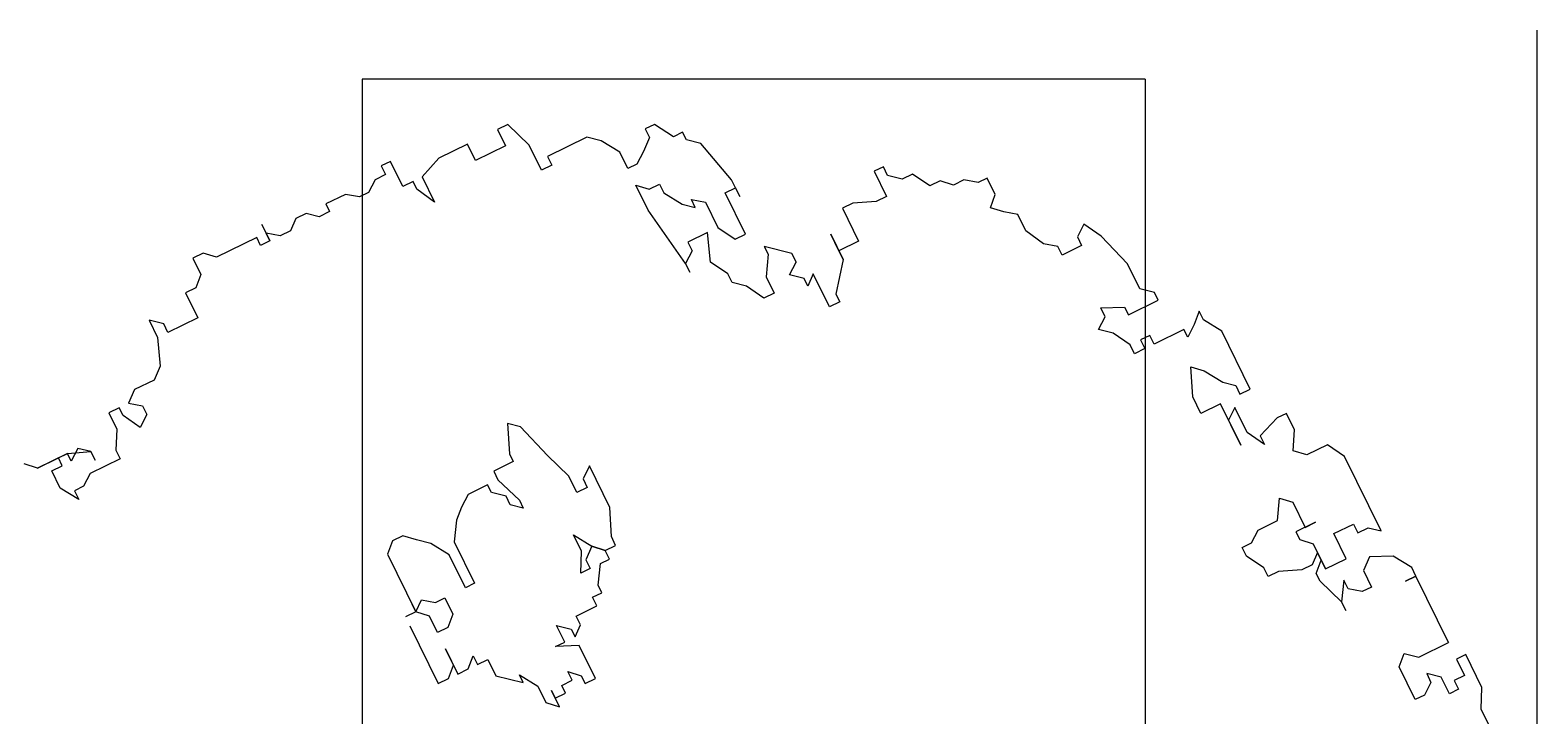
# Model space of a CAD drawing. Extents: x -30 to 1202, y 231 to 898.
# Drawn here: x 113.061 to 116.139, y 391.23 to 392.632 of the extents above; entities that cross this region are included whole.
import ezdxf

# ---------------------------------------------------------------- set-up
doc = ezdxf.new("R2010")
doc.units = 0
doc.header["$LTSCALE"] = 0.04
doc.layers.get('0').update_dxf_attribs({"linetype": 'CONTINUOUS'})
for name, color, linetype in [('CONTORXXNP----00', 255, 'CONTINUOUS'), ('PISO', 1, 'CONTINUOUS'), ('PISOS', 1, 'CONTINUOUS')]:
    doc.layers.add(name, color=color, linetype=linetype)
doc.styles.get("Standard").update_dxf_attribs({"font": 'romans.shx'})

# ---------------------------------------------------------------- blocks, each defined once
blk = doc.blocks.new('ARB3')
at = {"color": 0}
for p, q in [((0.44696, 0.20065), (0.45277, 0.20681)), ((0.44696, 0.18066), (0.44696, 0.20065)), ((0.41919, 0.18681), (0.43017, 0.19373)), ((0.43017, 0.19373), (0.44179, 0.19373)), ((0.44179, 0.19373), (0.44179, 0.18681)), ((0.425, 0.18681), (0.41919, 0.18681)), ((0.425, 0.18066), (0.425, 0.18681)), ((0.44179, 0.18681), (0.44696, 0.18681)), ((0.44696, 0.18681), (0.44696, 0.18066)), ((0.43017, 0.17374), (0.425, 0.18066)), ((0.43017, 0.15375), (0.43017, 0.17374)), ((0.44696, 0.18066), (0.44179, 0.16759)), ((0.44696, 0.17374), (0.44179, 0.18066)), ((0.44179, 0.18066), (0.44696, 0.18066)), ((0.44179, 0.16759), (0.44696, 0.17374)), ((0.44179, 0.16759), (0.43598, 0.16759)), ((0.43598, 0.16759), (0.44179, 0.16759)), ((0.43598, 0.15375), (0.43017, 0.15375)), ((0.44696, 0.1476), (0.43598, 0.15375)), ((0.45794, 0.1476), (0.44696, 0.1476)), ((0.45794, 0.14067), (0.45794, 0.1476)), ((0.44179, 0.13452), (0.45277, 0.14067)), ((0.45277, 0.14067), (0.45794, 0.14067)), ((0.44696, 0.1276), (0.44179, 0.13452)), ((0.45277, 0.1276), (0.44696, 0.1276)), ((0.45794, 0.13452), (0.45277, 0.1276)), ((0.46375, 0.1276), (0.45794, 0.13452)), ((0.46375, 0.11453), (0.46375, 0.1276)), ((0.46957, 0.10761), (0.46375, 0.11453)), ((0.48572, 0.10146), (0.46957, 0.10761)), ((0.49734, 0.10146), (0.48572, 0.10146)), ((0.49153, 0.09454), (0.49734, 0.10146)), ((0.48572, 0.07454), (0.48572, 0.09454)), ((0.48572, 0.09454), (0.49153, 0.09454)), ((0.50251, 0.07454), (0.48572, 0.07454)), ((0.50251, 0.06762), (0.50251, 0.07454)), ((0.50832, 0.06147), (0.50251, 0.06762)), ((0.5193, 0.06147), (0.50832, 0.06147)), ((0.51349, 0.0484), (0.5193, 0.05455)), ((0.5193, 0.05455), (0.5193, 0.06147)), ((0.51349, 0.02149), (0.51349, 0.0484)), ((0.26353, 0.04148), (0.22477, 0.04148)), ((0.22477, 0.04148), (0.22477, 0.03456)), ((0.26934, 0.03456), (0.26934, 0.04148)), ((0.22477, 0.03456), (0.23059, 0.02841)), ((0.24157, 0.02841), (0.22477, 0.02841)), ((0.22477, 0.02841), (0.22477, 0.02149)), ((0.23059, 0.02841), (0.24157, 0.02841)), ((0.25255, 0.02149), (0.25255, 0.02841)), ((0.25255, 0.02841), (0.26353, 0.02841)), ((0.26353, 0.02841), (0.26934, 0.03456)), ((0.30809, 0.03456), (0.26934, 0.03456)), ((0.26934, 0.03456), (0.27451, 0.02841)), ((0.26934, 0.03456), (0.27451, 0.03456)), ((0.27451, 0.03456), (0.26934, 0.03456)), ((0.27451, 0.02841), (0.26934, 0.02149)), ((0.31391, 0.02841), (0.30809, 0.03456)), ((0.31391, 0.02149), (0.31391, 0.02841)), ((0.22477, 0.02149), (0.23059, 0.01533)), ((0.25836, 0.01533), (0.25255, 0.02149)), ((0.26934, 0.02149), (0.26934, 0.01533)), ((0.30809, 0.01533), (0.31391, 0.02149)), ((0.50832, 0.01533), (0.50832, 0.02149)), ((0.50832, 0.02149), (0.51349, 0.02149)), ((0.23059, 0.01533), (0.22477, 0.01533)), ((0.22477, 0.01533), (0.22477, 0.00841)), ((0.26934, 0.01533), (0.25836, 0.01533)), ((0.30228, 0.00841), (0.30809, 0.01533)), ((0.50832, 0.00841), (0.51349, 0.01533)), ((0.5193, 0.01533), (0.50832, 0.01533)), ((0.51349, 0.01533), (0.5193, 0.01533)), ((0.21379, 0.00841), (0.20281, -0.00466)), ((0.22477, 0.00841), (0.21379, 0.00841)), ((0.26934, -0.00466), (0.26934, 0.00149)), ((0.26934, 0.00149), (0.2913, 0.00149)), ((0.2913, 0.00149), (0.30228, 0.00841)), ((0.50832, 0.00149), (0.50832, 0.00841)), ((0.51349, -0.00466), (0.50832, 0.00149)), ((0.20798, -0.00466), (0.197, -0.01158)), ((0.20281, -0.00466), (0.20798, -0.00466)), ((0.29711, -0.00466), (0.26934, -0.00466)), ((0.30809, -0.01158), (0.29711, -0.00466)), ((0.51349, -0.01158), (0.51349, -0.00466)), ((0.18602, -0.01158), (0.18021, -0.01773)), ((0.18021, -0.01773), (0.19119, -0.01773)), ((0.197, -0.01158), (0.18602, -0.01158)), ((0.19119, -0.01773), (0.18602, -0.01773)), ((0.18602, -0.01773), (0.18602, -0.02465)), ((0.31391, -0.01773), (0.30809, -0.01158)), ((0.31907, -0.02465), (0.31391, -0.01773)), ((0.50832, -0.01773), (0.51349, -0.01158)), ((0.50832, -0.02465), (0.50832, -0.01773)), ((0.18602, -0.02465), (0.19119, -0.02465)), ((0.19119, -0.02465), (0.19119, -0.03157)), ((0.31907, -0.03773), (0.31907, -0.02465)), ((0.51349, -0.02465), (0.50832, -0.02465)), ((0.51349, -0.03773), (0.51349, -0.02465)), ((0.19119, -0.03157), (0.197, -0.03157)), ((0.197, -0.03157), (0.19119, -0.03773)), ((0.20798, -0.04465), (0.21379, -0.03157)), ((0.21379, -0.03157), (0.21379, -0.03773)), ((0.19119, -0.03773), (0.18602, -0.03773)), ((0.18602, -0.03773), (0.18602, -0.04465)), ((0.18602, -0.04465), (0.20798, -0.04465)), ((0.21379, -0.03773), (0.22477, -0.03773)), ((0.21896, -0.04465), (0.21379, -0.04465)), ((0.21379, -0.04465), (0.21896, -0.0508)), ((0.22477, -0.03773), (0.21896, -0.04465)), ((0.29711, -0.0508), (0.30228, -0.04465)), ((0.31907, -0.04465), (0.30228, -0.0508)), ((0.30228, -0.04465), (0.30809, -0.04465)), ((0.30809, -0.04465), (0.31391, -0.03773)), ((0.31391, -0.03773), (0.31907, -0.03773)), ((0.32489, -0.04465), (0.31907, -0.04465)), ((0.32489, -0.05772), (0.32489, -0.04465)), ((0.50832, -0.04465), (0.51349, -0.03773)), ((0.50832, -0.0508), (0.50832, -0.04465)), ((0.21896, -0.0508), (0.22477, -0.0508)), ((0.22477, -0.0508), (0.22477, -0.06464)), ((0.30228, -0.0508), (0.29711, -0.0508)), ((0.51349, -0.05772), (0.50832, -0.0508)), ((0.33005, -0.05772), (0.32489, -0.05772)), ((0.34685, -0.06464), (0.33005, -0.05772)), ((0.51349, -0.06464), (0.51349, -0.05772)), ((0.22477, -0.06464), (0.23059, -0.06464)), ((0.23059, -0.06464), (0.23059, -0.07079)), ((0.23059, -0.07079), (0.23575, -0.07079)), ((0.23575, -0.07079), (0.24673, -0.07771)), ((0.24673, -0.07079), (0.24673, -0.06464)), ((0.24673, -0.06464), (0.25836, -0.07079)), ((0.25255, -0.07079), (0.24673, -0.07079)), ((0.25836, -0.07771), (0.25255, -0.07079)), ((0.25836, -0.07079), (0.26934, -0.07079)), ((0.26934, -0.07079), (0.25836, -0.07771)), ((0.31907, -0.07771), (0.34168, -0.07079)), ((0.34168, -0.07079), (0.34685, -0.06464)), ((0.50251, -0.07771), (0.50251, -0.07079)), ((0.50251, -0.07079), (0.5193, -0.07079)), ((0.5193, -0.06464), (0.51349, -0.06464)), ((0.5193, -0.07079), (0.5193, -0.06464)), ((0.24673, -0.07771), (0.24673, -0.08386)), ((0.25255, -0.08386), (0.25836, -0.07771)), ((0.25836, -0.07771), (0.25255, -0.08386)), ((0.30228, -0.08386), (0.31907, -0.07771)), ((0.48572, -0.08386), (0.49734, -0.07771)), ((0.49734, -0.07771), (0.50251, -0.07771)), ((0.24673, -0.08386), (0.25255, -0.08386)), ((0.25255, -0.08386), (0.25255, -0.09078)), ((0.2913, -0.09078), (0.2913, -0.08386)), ((0.2913, -0.08386), (0.30228, -0.08386)), ((0.50251, -0.08386), (0.48572, -0.08386)), ((0.50832, -0.0977), (0.50251, -0.08386)), ((0.25255, -0.09078), (0.25836, -0.09078)), ((0.25836, -0.09078), (0.27451, -0.0977)), ((0.27451, -0.0977), (0.30228, -0.0977)), ((0.29711, -0.09078), (0.2913, -0.09078)), ((0.30228, -0.0977), (0.29711, -0.09078)), ((0.50832, -0.11693), (0.50832, -0.0977)), ((0.49734, -0.13692), (0.49734, -0.11693)), ((0.49734, -0.11693), (0.50832, -0.11693)), ((0.49153, -0.14999), (0.50832, -0.14384)), ((0.50832, -0.13692), (0.49734, -0.13692)), ((0.50832, -0.14384), (0.50832, -0.13692)), ((0.47474, -0.15691), (0.47474, -0.14999)), ((0.47474, -0.14999), (0.49153, -0.14999)), ((0.48055, -0.15691), (0.47474, -0.15691)), ((0.48055, -0.18306), (0.48055, -0.15691)), ((0.46375, -0.1969), (0.47474, -0.18998)), ((0.47474, -0.18998), (0.48055, -0.18306)), ((0.38625, -0.20305), (0.425, -0.1969)), ((0.425, -0.1969), (0.44179, -0.1969)), ((0.44179, -0.1969), (0.43598, -0.20305)), ((0.45277, -0.20305), (0.45277, -0.1969)), ((0.45277, -0.1969), (0.46375, -0.1969)), ((0.38625, -0.20305), (0.38043, -0.20305)), ((0.38043, -0.20305), (0.38625, -0.20305)), ((0.39141, -0.20997), (0.38625, -0.20305)), ((0.43598, -0.20305), (0.43598, -0.20997)), ((0.45794, -0.20997), (0.45277, -0.20305)), ((0.36945, -0.22305), (0.38043, -0.21689)), ((0.38043, -0.21689), (0.39723, -0.22305)), ((0.39723, -0.20997), (0.39141, -0.20997)), ((0.39723, -0.22305), (0.39723, -0.20997)), ((0.41919, -0.21689), (0.41402, -0.22305)), ((0.43017, -0.20997), (0.41919, -0.21689)), ((0.43598, -0.20997), (0.43017, -0.20997)), ((0.46375, -0.21689), (0.45794, -0.20997)), ((0.46957, -0.21689), (0.46375, -0.21689)), ((0.46957, -0.22305), (0.46957, -0.21689)), ((0.35783, -0.22997), (0.36364, -0.22305)), ((0.36364, -0.22305), (0.36945, -0.22305)), ((0.41402, -0.22305), (0.41919, -0.22305)), ((0.41919, -0.22305), (0.41402, -0.22997)), ((0.45794, -0.22997), (0.46957, -0.22305)), ((0.34685, -0.23612), (0.35783, -0.22997)), ((0.39723, -0.22997), (0.38625, -0.23612)), ((0.41402, -0.22997), (0.39723, -0.22997)), ((0.45794, -0.23612), (0.45794, -0.22997)), ((0.34685, -0.24304), (0.34685, -0.23612)), ((0.35783, -0.24304), (0.34685, -0.24304)), ((0.36945, -0.24996), (0.35783, -0.24304)), ((0.38625, -0.23612), (0.38625, -0.24304)), ((0.38625, -0.24304), (0.41402, -0.24304)), ((0.41402, -0.24304), (0.41402, -0.24996)), ((0.41919, -0.24996), (0.44696, -0.24304)), ((0.44696, -0.24304), (0.45277, -0.23612)), ((0.45277, -0.23612), (0.45794, -0.23612)), ((0.36364, -0.26303), (0.37462, -0.24996)), ((0.37462, -0.24996), (0.36945, -0.24996)), ((0.41402, -0.24996), (0.40821, -0.24996)), ((0.40821, -0.24996), (0.41919, -0.24996)), ((0.34685, -0.26303), (0.35266, -0.25611)), ((0.35266, -0.25611), (0.35783, -0.26303)), ((0.32489, -0.2761), (0.32489, -0.26918)), ((0.32489, -0.26918), (0.34685, -0.26918)), ((0.34685, -0.26918), (0.34168, -0.26303)), ((0.34168, -0.26303), (0.34685, -0.26303)), ((0.35783, -0.26303), (0.36364, -0.26303)), ((0.36364, -0.26303), (0.35783, -0.26303)), ((0.35783, -0.26303), (0.36364, -0.26303)), ((0.33005, -0.2761), (0.32489, -0.2761)), ((0.34685, -0.28918), (0.33005, -0.2761)), ((0.36364, -0.28918), (0.34685, -0.28918)), ((0.35266, -0.30225), (0.35266, -0.28918)), ((0.35266, -0.28918), (0.36364, -0.28918)), ((0.37462, -0.30225), (0.35266, -0.30225)), ((0.37462, -0.30917), (0.37462, -0.30225)), ((0.36945, -0.32224), (0.37462, -0.30917)), ((0.36945, -0.32916), (0.36945, -0.32224)), ((0.38625, -0.32916), (0.36945, -0.32916)), ((0.38625, -0.33531), (0.38625, -0.32916)), ((0.37462, -0.34223), (0.38043, -0.33531)), ((0.37462, -0.34916), (0.37462, -0.34223)), ((0.38043, -0.33531), (0.38625, -0.33531)), ((0.36364, -0.35531), (0.37462, -0.34916)), ((0.36364, -0.36223), (0.36364, -0.35531)), ((0.35783, -0.36838), (0.36364, -0.36223)), ((0.35783, -0.3753), (0.35783, -0.36838)), ((0.35266, -0.38222), (0.35783, -0.3753)), ((0.32489, -0.39529), (0.33005, -0.38837)), ((0.33005, -0.38837), (0.33587, -0.38222)), ((0.33587, -0.38222), (0.34168, -0.38837)), ((0.34168, -0.38837), (0.35266, -0.38837)), ((0.35266, -0.38837), (0.35266, -0.38222)), ((0.30228, -0.40144), (0.31391, -0.39529)), ((0.31391, -0.39529), (0.32489, -0.39529)), ((0.29711, -0.40837), (0.30228, -0.40144)), ((0.22477, -0.42144), (0.23575, -0.41529)), ((0.23575, -0.41529), (0.24157, -0.40837)), ((0.24157, -0.40837), (0.24673, -0.41529)), ((0.24673, -0.41529), (0.25255, -0.41529)), ((0.25255, -0.41529), (0.24673, -0.42836)), ((0.2913, -0.42144), (0.2913, -0.40837)), ((0.2913, -0.40837), (0.29711, -0.40837)), ((0.21896, -0.42836), (0.21896, -0.42144)), ((0.21896, -0.42144), (0.22477, -0.42144)), ((0.29711, -0.42144), (0.2913, -0.42144)), ((0.30228, -0.42836), (0.29711, -0.42144)), ((0.06911, -0.43451), (0.08009, -0.42836)), ((0.08009, -0.42836), (0.0859, -0.42836)), ((0.0859, -0.42836), (0.0859, -0.43451)), ((0.22477, -0.42836), (0.21896, -0.42836)), ((0.22477, -0.43451), (0.22477, -0.42836)), ((0.24673, -0.42836), (0.24157, -0.42836)), ((0.24157, -0.42836), (0.24157, -0.44835)), ((0.2913, -0.43451), (0.30228, -0.42836)), ((0.05813, -0.4545), (0.0633, -0.44143)), ((0.0633, -0.44143), (0.0633, -0.43451)), ((0.0633, -0.43451), (0.06911, -0.43451)), ((0.0859, -0.43451), (0.09107, -0.44143)), ((0.09107, -0.44143), (0.09107, -0.4545)), ((0.16923, -0.4545), (0.16923, -0.44143)), ((0.16923, -0.44143), (0.18021, -0.44143)), ((0.18021, -0.44143), (0.197, -0.44835)), ((0.21896, -0.4545), (0.21896, -0.43451)), ((0.21896, -0.43451), (0.22477, -0.43451)), ((0.24673, -0.44835), (0.25255, -0.44143)), ((0.25255, -0.44143), (0.26934, -0.44143)), ((0.26934, -0.44143), (0.2913, -0.43451)), ((0.197, -0.44835), (0.19119, -0.4545)), ((0.24157, -0.44835), (0.24673, -0.44835)), ((0.03036, -0.46758), (0.04715, -0.46142)), ((0.04715, -0.46142), (0.05232, -0.46142)), ((0.05232, -0.46142), (0.05813, -0.46758)), ((0.05813, -0.46142), (0.05813, -0.4545)), ((0.0633, -0.46758), (0.05813, -0.46142)), ((0.07492, -0.46142), (0.06911, -0.46758)), ((0.08009, -0.46142), (0.07492, -0.46142)), ((0.08009, -0.4745), (0.08009, -0.46142)), ((0.09107, -0.4545), (0.1027, -0.46142)), ((0.1027, -0.46142), (0.09688, -0.46758)), ((0.13564, -0.46758), (0.14662, -0.46142)), ((0.15825, -0.4545), (0.14145, -0.4545)), ((0.14145, -0.4545), (0.16923, -0.4545)), ((0.14662, -0.46142), (0.16341, -0.46142)), ((0.16341, -0.46142), (0.15825, -0.4545)), ((0.18021, -0.46142), (0.17504, -0.46758)), ((0.19119, -0.4545), (0.18021, -0.46142)), ((0.21896, -0.46142), (0.21379, -0.4545)), ((0.21379, -0.4545), (0.21896, -0.4545)), ((0.22477, -0.46758), (0.21896, -0.46142)), ((0.03036, -0.46758), (0.02454, -0.46758)), ((0.02454, -0.46758), (0.03036, -0.46758)), ((0.04134, -0.4745), (0.03036, -0.46758)), ((0.06911, -0.46758), (0.05232, -0.46758)), ((0.05232, -0.46758), (0.05232, -0.48142)), ((0.05813, -0.46758), (0.0633, -0.46758)), ((0.09688, -0.46758), (0.08009, -0.46758)), ((0.08009, -0.46758), (0.08009, -0.4745)), ((0.14145, -0.46758), (0.13564, -0.46758)), ((0.14662, -0.48142), (0.14145, -0.46758)), ((0.17504, -0.46758), (0.16923, -0.46758)), ((0.16923, -0.46758), (0.16923, -0.4745)), ((0.20798, -0.4745), (0.21896, -0.46758)), ((0.21896, -0.46758), (0.22477, -0.46758)), ((0.03036, -0.48142), (0.03552, -0.4745)), ((0.03552, -0.4745), (0.04134, -0.4745)), ((0.16923, -0.4745), (0.20798, -0.4745)), ((-0.04198, -0.48757), (-0.04198, -0.48142)), ((-0.04198, -0.48142), (-0.02002, -0.48142)), ((-0.03682, -0.49449), (-0.04198, -0.48757)), ((-0.02002, -0.48142), (-0.01421, -0.48757)), ((-0.01421, -0.48757), (-0.02002, -0.49449)), ((0.03036, -0.48757), (0.03036, -0.48142)), ((0.04134, -0.48757), (0.03036, -0.48757)), ((0.04715, -0.49449), (0.04134, -0.48757)), ((0.05232, -0.48142), (0.06911, -0.48142)), ((0.06911, -0.48142), (0.06911, -0.49449)), ((0.11885, -0.48757), (0.12466, -0.48142)), ((0.11885, -0.50141), (0.11885, -0.48757)), ((0.12466, -0.48142), (0.13564, -0.48757)), ((0.13564, -0.48757), (0.14662, -0.48757)), ((0.14662, -0.48757), (0.14662, -0.48142)), ((-0.03682, -0.50141), (-0.031, -0.49449)), ((-0.031, -0.49449), (-0.03682, -0.49449)), ((-0.02002, -0.49449), (-0.02002, -0.51448)), ((0.04134, -0.50756), (0.04715, -0.49449)), ((0.06911, -0.49449), (0.0633, -0.49449)), ((0.0633, -0.49449), (0.0633, -0.50141)), ((-0.0478, -0.50756), (-0.0478, -0.50141)), ((-0.0478, -0.50141), (-0.03682, -0.50141)), ((0.0633, -0.50141), (0.05813, -0.50756)), ((0.10786, -0.50756), (0.11885, -0.50141)), ((-0.07557, -0.51448), (-0.06459, -0.51448)), ((-0.06459, -0.51448), (-0.05296, -0.52063)), ((-0.04198, -0.50756), (-0.0478, -0.50756)), ((-0.04198, -0.51448), (-0.04198, -0.50756)), ((-0.031, -0.51448), (-0.04198, -0.51448)), ((-0.031, -0.52063), (-0.031, -0.51448)), ((-0.02002, -0.51448), (-0.01421, -0.51448)), ((-0.01421, -0.51448), (-0.02002, -0.51448)), ((-0.02002, -0.51448), (0.02454, -0.51448)), ((0.02454, -0.51448), (0.02454, -0.50756)), ((0.02454, -0.50756), (0.02454, -0.51448)), ((0.02454, -0.51448), (0.03036, -0.51448)), ((0.03036, -0.51448), (0.04134, -0.50756)), ((0.05813, -0.50756), (0.10786, -0.50756)), ((-0.05296, -0.52063), (-0.031, -0.52063))]:
    blk.add_line(p, q, dxfattribs=at)
at = {"layer": 'CONTORXXNP----00'}
for p, q in [((0.44696, 0.20065), (0.45277, 0.20681)), ((0.44696, 0.20065), (0.44696, 0.18681)), ((0.41919, 0.18681), (0.43017, 0.19373)), ((0.43017, 0.19373), (0.44179, 0.19373)), ((0.44179, 0.19373), (0.44179, 0.18681)), ((0.425, 0.18681), (0.41919, 0.18681)), ((0.425, 0.18066), (0.425, 0.18681)), ((0.44179, 0.18681), (0.44696, 0.18681)), ((0.43017, 0.17374), (0.425, 0.18066)), ((0.43017, 0.15375), (0.43017, 0.17374)), ((0.43598, 0.15375), (0.43017, 0.15375)), ((0.44696, 0.1476), (0.43598, 0.15375)), ((0.45794, 0.1476), (0.44696, 0.1476)), ((0.45794, 0.14067), (0.45794, 0.1476)), ((0.44179, 0.13452), (0.45277, 0.14067)), ((0.45277, 0.14067), (0.45794, 0.14067)), ((0.44696, 0.1276), (0.44179, 0.13452)), ((0.45277, 0.1276), (0.44696, 0.1276)), ((0.45794, 0.13452), (0.45277, 0.1276)), ((0.46375, 0.1276), (0.45794, 0.13452)), ((0.46375, 0.11453), (0.46375, 0.1276)), ((0.46957, 0.10761), (0.46375, 0.11453)), ((0.48572, 0.10146), (0.46957, 0.10761)), ((0.49734, 0.10146), (0.48572, 0.10146)), ((0.49153, 0.09454), (0.49734, 0.10146)), ((0.48572, 0.09454), (0.49153, 0.09454)), ((0.48572, 0.07454), (0.48572, 0.09454)), ((0.50251, 0.07454), (0.48572, 0.07454)), ((0.50251, 0.06762), (0.50251, 0.07454)), ((0.50832, 0.06147), (0.50251, 0.06762)), ((0.5193, 0.06147), (0.50832, 0.06147)), ((0.51349, 0.0484), (0.5193, 0.05455)), ((0.5193, 0.05455), (0.5193, 0.06147)), ((0.51349, 0.02149), (0.51349, 0.0484)), ((0.50832, 0.02149), (0.51349, 0.02149)), ((0.50832, 0.01533), (0.50832, 0.02149)), ((0.50832, 0.01533), (0.51349, 0.01533)), ((0.50832, 0.00841), (0.51349, 0.01533)), ((0.50832, 0.00149), (0.50832, 0.00841)), ((0.51349, -0.00466), (0.50832, 0.00149)), ((0.51349, -0.01158), (0.51349, -0.00466)), ((0.50832, -0.01773), (0.51349, -0.01158)), ((0.50832, -0.02465), (0.50832, -0.01773)), ((0.51349, -0.02465), (0.50832, -0.02465)), ((0.51349, -0.03773), (0.51349, -0.02465)), ((0.50832, -0.04465), (0.51349, -0.03773)), ((0.50832, -0.0508), (0.50832, -0.04465)), ((0.51349, -0.05772), (0.50832, -0.0508)), ((0.51349, -0.06464), (0.51349, -0.05772)), ((0.50251, -0.07079), (0.5193, -0.07079)), ((0.50251, -0.07771), (0.50251, -0.07079)), ((0.5193, -0.06464), (0.51349, -0.06464)), ((0.5193, -0.07079), (0.5193, -0.06464)), ((0.48572, -0.08386), (0.49734, -0.07771)), ((0.49734, -0.07771), (0.50251, -0.07771)), ((0.50251, -0.08386), (0.48572, -0.08386)), ((0.50832, -0.0977), (0.50251, -0.08386)), ((0.50832, -0.11693), (0.50832, -0.0977)), ((0.49734, -0.11693), (0.50832, -0.11693)), ((0.49734, -0.13692), (0.49734, -0.11693)), ((0.49153, -0.14999), (0.50832, -0.14384)), ((0.50832, -0.13692), (0.49734, -0.13692)), ((0.50832, -0.14384), (0.50832, -0.13692)), ((0.47474, -0.14999), (0.49153, -0.14999)), ((0.47474, -0.15691), (0.47474, -0.14999)), ((0.48055, -0.15691), (0.47474, -0.15691)), ((0.48055, -0.18306), (0.48055, -0.15691)), ((0.46375, -0.1969), (0.47474, -0.18998)), ((0.47474, -0.18998), (0.48055, -0.18306)), ((0.38625, -0.20305), (0.425, -0.1969)), ((0.425, -0.1969), (0.44179, -0.1969)), ((0.44179, -0.1969), (0.43598, -0.20305)), ((0.45277, -0.1969), (0.46375, -0.1969)), ((0.45277, -0.20305), (0.45277, -0.1969)), ((0.39141, -0.20997), (0.38625, -0.20305)), ((0.43598, -0.20305), (0.43598, -0.20997)), ((0.45794, -0.20997), (0.45277, -0.20305)), ((0.36945, -0.22305), (0.38043, -0.21689)), ((0.38043, -0.21689), (0.39723, -0.22305)), ((0.39723, -0.20997), (0.39141, -0.20997)), ((0.39723, -0.22305), (0.39723, -0.20997)), ((0.41919, -0.21689), (0.41402, -0.22305)), ((0.43017, -0.20997), (0.41919, -0.21689)), ((0.43598, -0.20997), (0.43017, -0.20997)), ((0.46375, -0.21689), (0.45794, -0.20997)), ((0.46957, -0.21689), (0.46375, -0.21689)), ((0.46957, -0.22305), (0.46957, -0.21689)), ((0.35783, -0.22997), (0.36364, -0.22305)), ((0.36364, -0.22305), (0.36945, -0.22305)), ((0.41919, -0.22305), (0.41402, -0.22997)), ((0.41402, -0.22305), (0.41919, -0.22305)), ((0.45794, -0.22997), (0.46957, -0.22305)), ((0.34685, -0.23612), (0.35783, -0.22997)), ((0.39723, -0.22997), (0.38625, -0.23612)), ((0.41402, -0.22997), (0.39723, -0.22997)), ((0.45794, -0.23612), (0.45794, -0.22997)), ((0.34685, -0.24304), (0.34685, -0.23612)), ((0.35783, -0.24304), (0.34685, -0.24304)), ((0.36945, -0.24996), (0.35783, -0.24304)), ((0.38625, -0.23612), (0.38625, -0.24304)), ((0.38625, -0.24304), (0.41402, -0.24304)), ((0.41402, -0.24304), (0.41402, -0.24996)), ((0.41919, -0.24996), (0.44696, -0.24304)), ((0.44696, -0.24304), (0.45277, -0.23612)), ((0.45277, -0.23612), (0.45794, -0.23612)), ((0.36364, -0.26303), (0.37462, -0.24996)), ((0.37462, -0.24996), (0.36945, -0.24996)), ((0.41402, -0.24996), (0.41919, -0.24996)), ((0.34685, -0.26303), (0.35266, -0.25611)), ((0.35266, -0.25611), (0.35783, -0.26303)), ((0.32489, -0.26918), (0.34685, -0.26918)), ((0.32489, -0.2761), (0.32489, -0.26918)), ((0.34168, -0.26303), (0.34685, -0.26303)), ((0.34685, -0.26918), (0.34168, -0.26303)), ((0.35783, -0.26303), (0.36364, -0.26303)), ((0.36364, -0.26303), (0.35783, -0.26303)), ((0.35783, -0.26303), (0.36364, -0.26303)), ((0.33005, -0.2761), (0.32489, -0.2761)), ((0.34685, -0.28918), (0.33005, -0.2761)), ((0.34685, -0.28918), (0.35266, -0.28918)), ((0.35266, -0.30225), (0.35266, -0.28918)), ((0.37462, -0.30225), (0.35266, -0.30225)), ((0.37462, -0.30917), (0.37462, -0.30225)), ((0.36945, -0.32224), (0.37462, -0.30917)), ((0.36945, -0.32916), (0.36945, -0.32224)), ((0.38625, -0.32916), (0.36945, -0.32916)), ((0.38625, -0.33531), (0.38625, -0.32916)), ((0.37462, -0.34223), (0.38043, -0.33531)), ((0.37462, -0.34916), (0.37462, -0.34223)), ((0.38043, -0.33531), (0.38625, -0.33531)), ((0.36364, -0.35531), (0.37462, -0.34916)), ((0.36364, -0.36223), (0.36364, -0.35531)), ((0.35783, -0.36838), (0.36364, -0.36223)), ((0.35783, -0.3753), (0.35783, -0.36838)), ((0.35266, -0.38222), (0.35783, -0.3753)), ((0.32489, -0.39529), (0.33005, -0.38837)), ((0.33005, -0.38837), (0.33587, -0.38222)), ((0.33587, -0.38222), (0.34168, -0.38837)), ((0.34168, -0.38837), (0.35266, -0.38837)), ((0.35266, -0.38837), (0.35266, -0.38222)), ((0.30228, -0.40144), (0.31391, -0.39529)), ((0.31391, -0.39529), (0.32489, -0.39529)), ((0.29711, -0.40837), (0.30228, -0.40144)), ((0.22477, -0.42144), (0.23575, -0.41529)), ((0.23575, -0.41529), (0.24157, -0.40837)), ((0.24157, -0.40837), (0.24673, -0.41529)), ((0.25255, -0.41529), (0.24673, -0.42836)), ((0.24673, -0.41529), (0.25255, -0.41529)), ((0.2913, -0.40837), (0.29711, -0.40837)), ((0.2913, -0.42144), (0.2913, -0.40837)), ((0.21896, -0.42144), (0.22477, -0.42144)), ((0.21896, -0.42836), (0.21896, -0.42144)), ((0.29711, -0.42144), (0.2913, -0.42144)), ((0.30228, -0.42836), (0.29711, -0.42144)), ((0.22477, -0.42836), (0.21896, -0.42836)), ((0.22477, -0.43451), (0.22477, -0.42836)), ((0.24157, -0.42836), (0.24157, -0.44835)), ((0.24673, -0.42836), (0.24157, -0.42836)), ((0.2913, -0.43451), (0.30228, -0.42836)), ((0.16923, -0.44143), (0.18021, -0.44143)), ((0.16923, -0.4545), (0.16923, -0.44143)), ((0.18021, -0.44143), (0.197, -0.44835)), ((0.21896, -0.43451), (0.22477, -0.43451)), ((0.21896, -0.4545), (0.21896, -0.43451)), ((0.24673, -0.44835), (0.25255, -0.44143)), ((0.25255, -0.44143), (0.26934, -0.44143)), ((0.26934, -0.44143), (0.2913, -0.43451)), ((0.197, -0.44835), (0.19119, -0.4545)), ((0.24157, -0.44835), (0.24673, -0.44835)), ((0.03036, -0.46758), (0.04715, -0.46142)), ((0.04715, -0.46142), (0.05232, -0.46142)), ((0.05232, -0.46142), (0.05813, -0.46758)), ((0.13564, -0.46758), (0.14662, -0.46142)), ((0.14662, -0.46142), (0.16341, -0.46142)), ((0.15825, -0.4545), (0.16923, -0.4545)), ((0.16341, -0.46142), (0.15825, -0.4545)), ((0.18021, -0.46142), (0.17504, -0.46758)), ((0.19119, -0.4545), (0.18021, -0.46142)), ((0.21379, -0.4545), (0.21896, -0.4545)), ((0.21896, -0.46142), (0.21379, -0.4545)), ((0.22477, -0.46758), (0.21896, -0.46142)), ((0.04134, -0.4745), (0.03036, -0.46758)), ((0.05232, -0.46758), (0.05813, -0.46758)), ((0.05232, -0.46758), (0.05232, -0.48142)), ((0.14145, -0.46758), (0.13564, -0.46758)), ((0.14662, -0.48142), (0.14145, -0.46758)), ((0.16923, -0.46758), (0.16923, -0.4745)), ((0.17504, -0.46758), (0.16923, -0.46758)), ((0.20798, -0.4745), (0.21896, -0.46758)), ((0.21896, -0.46758), (0.22477, -0.46758)), ((0.03036, -0.48142), (0.03552, -0.4745)), ((0.03552, -0.4745), (0.04134, -0.4745)), ((0.16923, -0.4745), (0.20798, -0.4745)), ((-0.04198, -0.48142), (-0.02002, -0.48142)), ((-0.04198, -0.48757), (-0.04198, -0.48142)), ((-0.03682, -0.49449), (-0.04198, -0.48757)), ((-0.02002, -0.48142), (-0.01421, -0.48757)), ((-0.01421, -0.48757), (-0.02002, -0.49449)), ((0.03036, -0.48757), (0.03036, -0.48142)), ((0.04134, -0.48757), (0.03036, -0.48757)), ((0.04715, -0.49449), (0.04134, -0.48757)), ((0.05232, -0.48142), (0.06911, -0.48142)), ((0.06911, -0.48142), (0.06911, -0.49449)), ((0.11885, -0.48757), (0.12466, -0.48142)), ((0.11885, -0.50141), (0.11885, -0.48757)), ((0.12466, -0.48142), (0.13564, -0.48757)), ((0.13564, -0.48757), (0.14662, -0.48757)), ((0.14662, -0.48757), (0.14662, -0.48142)), ((-0.031, -0.49449), (-0.03682, -0.49449)), ((-0.03682, -0.50141), (-0.031, -0.49449)), ((-0.02002, -0.49449), (-0.02002, -0.51448)), ((0.04134, -0.50756), (0.04715, -0.49449)), ((0.0633, -0.49449), (0.0633, -0.50141)), ((0.06911, -0.49449), (0.0633, -0.49449)), ((-0.0478, -0.50141), (-0.03682, -0.50141)), ((-0.0478, -0.50756), (-0.0478, -0.50141)), ((0.0633, -0.50141), (0.05813, -0.50756)), ((0.10786, -0.50756), (0.11885, -0.50141)), ((-0.07557, -0.51448), (-0.06459, -0.51448)), ((-0.06459, -0.51448), (-0.05296, -0.52063)), ((-0.04198, -0.50756), (-0.0478, -0.50756)), ((-0.04198, -0.51448), (-0.04198, -0.50756)), ((-0.031, -0.51448), (-0.04198, -0.51448)), ((-0.031, -0.52063), (-0.031, -0.51448)), ((-0.02002, -0.51448), (0.02454, -0.51448)), ((-0.01421, -0.51448), (-0.02002, -0.51448)), ((-0.02002, -0.51448), (-0.01421, -0.51448)), ((0.02454, -0.51448), (0.03036, -0.51448)), ((0.03036, -0.51448), (0.04134, -0.50756)), ((0.05813, -0.50756), (0.10786, -0.50756)), ((-0.05296, -0.52063), (-0.031, -0.52063))]:
    blk.add_line(p, q, dxfattribs=at)
at = {"flags": 11}
blk.add_attdef('CENTROIDE', (-0.11141, -0.03295), '', height=0.05039, dxfattribs=at)

msp = doc.modelspace()

# ---------------------------------------------------------------- linework, layer by layer
at = {"layer": 'PISOS'}
for p, q in [((116.1394, 392.632), (116.1394, 382.832)), ((113.7394, 392.532), (113.7394, 382.832)), ((115.3394, 392.532), (113.7394, 392.532)), ((115.3394, 392.532), (115.3394, 382.832))]:
    msp.add_line(p, q, dxfattribs=at)

# ---------------------------------------------------------------- block references
at = {"layer": 'PISO', "xscale": 3.401080454830654, "yscale": 3.401080454830654, "zscale": 3.401080454830654, "rotation": 116.0865556166305}
msp.add_blockref('ARB3', (114.3575, 390.6713), dxfattribs=at)

doc.saveas('drawing.dxf')
